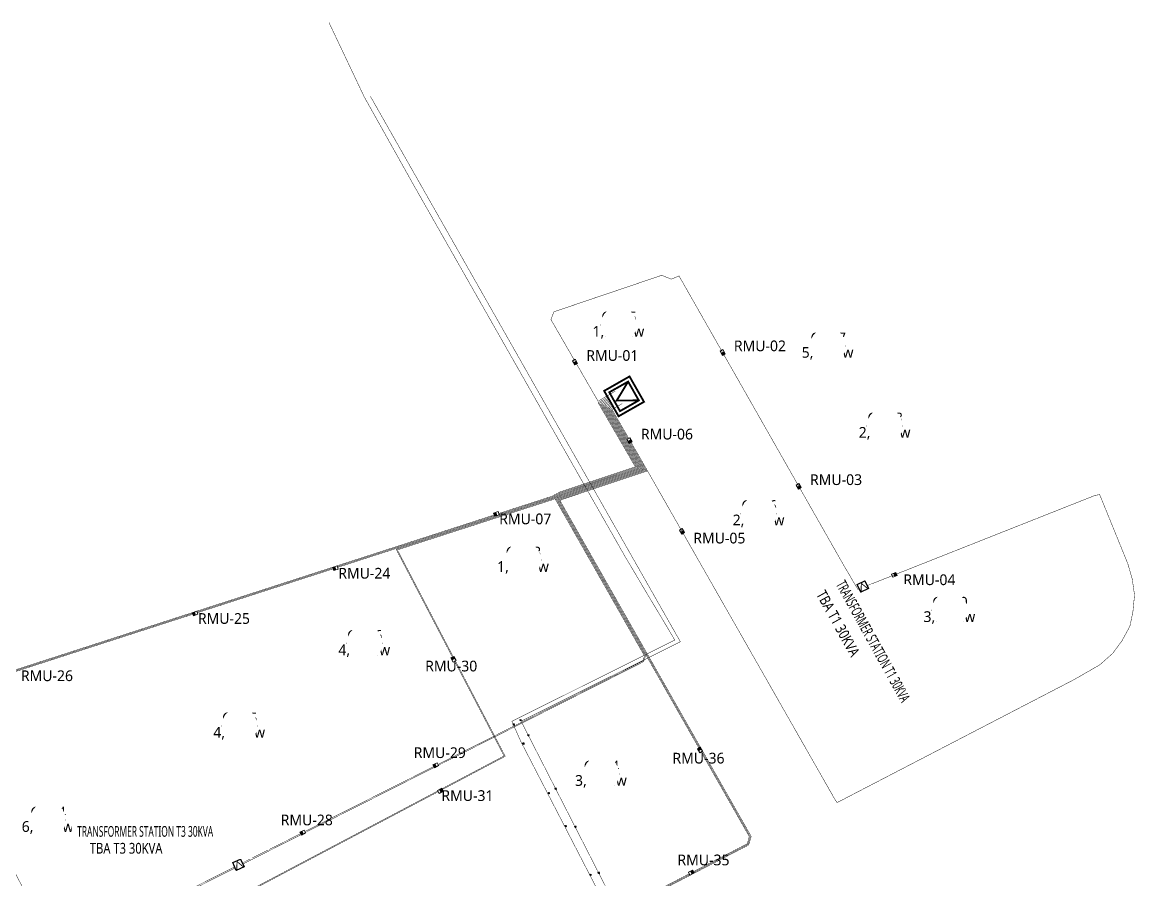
# Model space of a CAD drawing. Extents: x 391676 to 411044, y 2302576 to 2306330.
# Drawn here: x 405848 to 408440, y 2304332 to 2306330 of the extents above; entities that cross this region are included whole.
import ezdxf
from ezdxf.enums import TextEntityAlignment as Align

# ---------------------------------------------------------------- set-up
doc = ezdxf.new("R2010")
doc.units = 0
doc.header["$LTSCALE"] = 5
doc.header["$MEASUREMENT"] = 0
doc.layers.get('0').update_dxf_attribs({"linetype": 'CONTINUOUS', "lineweight": 5})
for name, color, linetype, lineweight in [('!CD-110KV', 210, 'CONTINUOUS', 70), ('1.1 Diem', 220, 'CONTINUOUS', 35), ('@ dg dien', 30, 'CONTINUOUS', 5), ('phancach', 92, 'CONTINUOUS', 5)]:
    doc.layers.add(name, color=color, linetype=linetype, lineweight=lineweight)
for name, color, linetype in [('@ 35kV cai tao', 1, 'CONTINUOUS'), ('@ dien text', 7, 'CONTINUOUS'), ('@ Dien trung the', 1, 'CONTINUOUS'), ('Cap dien 22kV', 1, 'CONTINUOUS'), ('DIAVAT', 9, 'CONTINUOUS')]:
    doc.layers.add(name, color=color, linetype=linetype)
doc.styles.add('ARIAL ITALIC', font='arialbi.ttf', dxfattribs={"width": 0.8})
doc.styles.add('binh1', font='VHARIALB.TTF')
doc.styles.add('DUY', font='VHARIALB.TTF')
doc.styles.add('SDD', font='segoeuil.ttf')
doc.linetypes.add('!cap dien110kv', pattern='A,0.5,-0.1,["110kv",DUY,S=0.1,R=0,X=-0.05,Y=-0.05],-0.5', length=1.1)
doc.linetypes.add('123', pattern='A,101.611294,-13.565324,12.243874,-10.782094,12.243874,-11.659162,76.152923,-5.231221,["//",binh1,S=32,R=0,X=0,Y=-15.708224],-29.886596,76.702552', length=350.078914)
doc.linetypes.add('22KV', pattern='A,21.205876,-2.225318,["22kV",ARIAL ITALIC,S=4.969324,R=0,X=0,Y=-1.830806],-16.080623,21.205876,0', length=60.717693)
doc.linetypes.add('35kV_LINE', pattern='A,0.5,-0.2,["35kV",Standard,S=0.1,R=0,X=-0.1,Y=-0.05],-0.35', length=1.05)

# ---------------------------------------------------------------- blocks, each defined once
blk = doc.blocks.new('HCT')
at = {"layer": 'DIAVAT', "color": 1, "linetype": 'Continuous'}
for p, q in [((0, 0), (2.4, 1.7)), ((0, 0), (2.4, -1.7)), ((1.4, 0), (3.8, 1.7)), ((1.4, 0), (3.8, -1.7))]:
    blk.add_line(p, q, dxfattribs=at)
blk = doc.blocks.new('t110kv')
blk.add_wipeout([(-32.4, 64.8), (32.4, 64.8), (32.4, 0), (-32.4, 0)])
at = {"ltscale": 0.5, "const_width": 4.21, "flags": 128}
for points in [[(-32.4, 64.8), (32.4, 64.8), (32.4, 0), (-32.4, 0)], [(-24, 56.4), (24, 56.4), (24, 8.4), (-24, 8.4)]]:
    blk.add_lwpolyline(points, close=True, dxfattribs=at)
blk.add_lwpolyline([(-24, 8.4), (0, 51.2), (24, 8.4)], dxfattribs=at)
blk = doc.blocks.new('RMU1')
at = {"color": 1}
blk.add_wipeout([(405634.6, 2303653.4), (405634.6, 2303661), (405645.6, 2303661), (405645.6, 2303653.4)], dxfattribs=at).dxf.layer = 'phancach'
at = {"layer": 'phancach', "ltscale": 2}
blk.add_hatch(color=1, dxfattribs=at).paths.add_polyline_path([(405634.6, 2303661), (405634.6, 2303653.4), (405640.1, 2303653.4), (405640.1, 2303661)])
at = {"layer": 'phancach', "color": 1, "ltscale": 2}
blk.add_line((405640.1, 2303661), (405640.1, 2303653.4), dxfattribs=at)
blk.add_lwpolyline([(405634.6, 2303661), (405645.6, 2303661), (405645.6, 2303653.4), (405634.6, 2303653.4)], close=True, dxfattribs=at)
blk = doc.blocks.new('tdk')
at = {"const_width": 3.09}
blk.add_lwpolyline([(-15.5, 6.4), (15.4, 6.4), (15.4, 37.3), (-15.5, 37.3)], close=True, dxfattribs=at)
blk.add_lwpolyline([(-15.5, 37.3), (15.4, 37.3), (15.4, 6.4), (-15.5, 6.4)], close=True)
blk.add_lwpolyline([(-13.7, 6.4), (-0.1, 34.5), (13.8, 6.4)], dxfattribs=at)
blk.add_wipeout([(-15.5, 37.3), (15.4, 37.3), (15.4, 6.4), (-15.5, 6.4)])
blk.add_lwpolyline([(-15.5, 6.4), (15.4, 6.4), (15.4, 37.3), (-15.5, 37.3)], close=True, dxfattribs=at)
blk.add_lwpolyline([(-15.5, 37.3), (15.4, 37.3), (15.4, 6.4), (-15.5, 6.4)], close=True)
blk.add_lwpolyline([(-13.7, 6.4), (-0.1, 34.5), (13.8, 6.4)], dxfattribs=at)

msp = doc.modelspace()

# ---------------------------------------------------------------- linework, layer by layer
at = {"layer": 'Cap dien 22kV', "linetype": '22KV', "ltscale": 0.2, "const_width": 1, "flags": 128}
for points in [[(407232.6, 2305465), (407193.2, 2305441.9), (407279.6, 2305293), (407101.7, 2305233.7), (407082.6, 2305223.6), (404801.1, 2304485.6), (404796.6, 2304463.8), (405160, 2303761.8), (407285.8, 2304835.1), (407296.1, 2304840.9), (407300.2, 2304853.6), (407092.9, 2305217.9), (407104.8, 2305224.2), (407294.4, 2305287.4), (407209.4, 2305434), (407240.2, 2305452)], [(407100.9, 2305235.6), (407276.6, 2305294.2), (407190, 2305443.5), (407231.1, 2305467.6)], [(407100.9, 2305235.6), (407081.8, 2305225.4), (404300.7, 2304325.8), (404295.7, 2304309.4), (404899.2, 2303478.8), (404951, 2303406.9), (404984.8, 2303361), (405013.4, 2303324.9), (405039.5, 2303301.1), (405082.8, 2303271.9), (405115.1, 2303257), (405164.3, 2303243.8), (405200, 2303240), (405245.2, 2303242.1), (405297.3, 2303254.1), (405307, 2303256.5), (407540.6, 2304413.2), (407546.5, 2304433.2), (407101.1, 2305215.5), (407107.2, 2305218.7), (407303.3, 2305284.1), (407219.1, 2305429.2), (407244.7, 2305444.3)], [(407243.2, 2305446.9), (407215.8, 2305430.8), (407300.3, 2305285.2), (407106.4, 2305220.6), (407098.4, 2305216.3), (407544.3, 2304432.8), (407538.9, 2304414.6), (405405.8, 2303309.9), (405387.7, 2303323.4), (405201.7, 2303676.6), (405204.9, 2303692.2), (405538.9, 2303866.6), (405616.6, 2303905.7), (406970.8, 2304620.6), (406719.4, 2305101.9), (407084.2, 2305219.9), (407103.2, 2305230), (407285.5, 2305290.8), (407199.7, 2305438.7), (407235.6, 2305459.8)], [(407238.6, 2305454.6), (407206.1, 2305435.6), (407291.5, 2305288.6), (407104, 2305226.1), (407090.1, 2305218.7), (407297.9, 2304853.7), (407294.5, 2304842.2), (407284.8, 2304836.8), (405931, 2304154.5), (405635.4, 2304731.8), (405635.6, 2304753.5), (407083.4, 2305221.7), (407102.5, 2305231.9), (407282.6, 2305291.9), (407196.4, 2305440.3), (407234.1, 2305462.4)], [(406721.2, 2305102.8), (406721.5, 2305102.2)], [(406720, 2305100), (406720.3, 2305100.1)]]:
    msp.add_lwpolyline(points, dxfattribs=at)
at = {"layer": 'Cap dien 22kV', "color": 2, "linetype": '22KV', "ltscale": 0.2, "const_width": 1, "flags": 128}
msp.add_lwpolyline([(407237.1, 2305457.2), (407202.9, 2305437.2), (407288.5, 2305289.7), (407104, 2305228.2), (407085, 2305218), (406722.3, 2305100.7), (406973.5, 2304619.8), (406377.2, 2304305), (406559.9, 2303924.9), (406574, 2303917.2), (407537.2, 2304416), (407542.1, 2304432.7), (407095.6, 2305217.1), (407105.6, 2305222.4), (407297.4, 2305286.3), (407212.6, 2305432.4), (407241.7, 2305449.5)], dxfattribs=at)

# ---------------------------------------------------------------- block references
at = {"layer": '@ dg dien'}
for p, rotation in [((406994.3, 2304691.9), 117.0274477249846), ((407010.5, 2304702.4, 8), 117.2585608084998), ((407010.5, 2304702.4, 4.3), 117.2585608084998), ((407028.8, 2304666.8, 4.3), 117.2585608084998), ((407017.3, 2304647.6), 117.0274477249846), ((407076.4, 2304532), 117.0274477249846), ((407092.5, 2304542.1, 4.3), 117.3823903327194), ((407115.8, 2304455.2), 117.3823903327194), ((407138.3, 2304453.3, 8), 116.9932952492404), ((407138.3, 2304453.3, 4.3), 116.9932952492404), ((407192.8, 2304346.3, 4.3), 117.0362671010428), ((407173.6, 2304342.1), 117.3823903327197)]:
    msp.add_blockref('HCT', p, dxfattribs=dict(at, rotation=rotation))
at = {"layer": 'phancach'}
for p, rotation in [((2609827.9, 3092639.4), 119.6502072723296), ((2610171.9, 3092661.8), 119.6502072723304), ((2610349.3, 3092350.1), 119.6502072723304), ((-71290.1, 4594535.1), 201.8074350279568)]:
    msp.add_blockref('RMU1', p, dxfattribs=dict(at, rotation=rotation))

# ---------------------------------------------------------------- texts
at = {"layer": '@ dien text', "style": 'SDD'}
for s, p in [('RMU-02', (407506.2, 2305563.5)), ('RMU-01', (407162.3, 2305541.1)), ('RMU-06', (407289.6, 2305357.9)), ('RMU-03', (407683.6, 2305251.8)), ('RMU-04', (407901, 2305018.7)), ('RMU-26', (405845.2, 2304795))]:
    msp.add_text(s, height=25, dxfattribs=at).set_placement(p)

# ---------------------------------------------------------------- wipeouts: each hides what was drawn before it
at = {"color": 1, "linetype": 'Continuous'}
for points in [[(407279.7, 2305626.7), (407278.4, 2305616.3), (407274.6, 2305606.7), (407270.1, 2305600), (407264.7, 2305594.6), (407257.5, 2305589.8), (407248, 2305586.1), (407238, 2305584.9), (407223.9, 2305587.4), (407215, 2305591.8), (407208.1, 2305597.5), (407201.6, 2305606.2), (407198.5, 2305613.2), (407196.5, 2305622.2), (407196.2, 2305626.7), (407197.4, 2305636.4), (407200.3, 2305644.6), (407205.2, 2305652.4), (407211.6, 2305659), (407219.5, 2305664.1), (407227.5, 2305667.1), (407238, 2305668.4), (407248.2, 2305667.1), (407257.4, 2305663.6), (407264.6, 2305658.8), (407271, 2305652.1), (407275.4, 2305645.1), (407278.4, 2305637)], [(407767, 2305577.7), (407765.6, 2305567.3), (407761.9, 2305557.7), (407757.4, 2305551), (407752, 2305545.6), (407744.7, 2305540.8), (407735.2, 2305537.2), (407725.2, 2305535.9), (407711.1, 2305538.4), (407702.3, 2305542.8), (407695.3, 2305548.5), (407688.9, 2305557.2), (407685.7, 2305564.2), (407683.7, 2305573.2), (407683.5, 2305577.7), (407684.7, 2305587.4), (407687.6, 2305595.6), (407692.4, 2305603.5), (407698.8, 2305610), (407706.7, 2305615.1), (407714.8, 2305618.1), (407725.2, 2305619.4), (407735.5, 2305618.1), (407744.6, 2305614.6), (407751.9, 2305609.8), (407758.3, 2305603.2), (407762.7, 2305596.1), (407765.7, 2305588)], [(407899.7, 2305391.1), (407898.4, 2305380.7), (407894.6, 2305371.1), (407890.1, 2305364.5), (407884.8, 2305359.1), (407877.5, 2305354.2), (407868, 2305350.6), (407858, 2305349.4), (407843.9, 2305351.8), (407835.1, 2305356.3), (407828.1, 2305362), (407821.6, 2305370.7), (407818.5, 2305377.7), (407816.5, 2305386.7), (407816.3, 2305391.1), (407817.4, 2305400.8), (407820.3, 2305409.1), (407825.2, 2305416.9), (407831.6, 2305423.4), (407839.5, 2305428.5), (407847.5, 2305431.5), (407858, 2305432.9), (407868.3, 2305431.6), (407877.4, 2305428.1), (407884.7, 2305423.2), (407891, 2305416.6), (407895.4, 2305409.5), (407898.4, 2305401.5)], [(408050.8, 2304962), (408049.5, 2304951.6), (408045.7, 2304942), (408041.2, 2304935.4), (408035.8, 2304930), (408028.6, 2304925.1), (408019.1, 2304921.5), (408009.1, 2304920.2), (407995, 2304922.7), (407986.1, 2304927.1), (407979.2, 2304932.9), (407972.7, 2304941.5), (407969.6, 2304948.6), (407967.6, 2304957.5), (407967.3, 2304962), (407968.5, 2304971.7), (407971.4, 2304979.9), (407976.3, 2304987.8), (407982.7, 2304994.3), (407990.6, 2304999.4), (407998.6, 2305002.4), (408009.1, 2305003.7), (408019.3, 2305002.4), (408028.4, 2304998.9), (408035.7, 2304994.1), (408042.1, 2304987.5), (408046.5, 2304980.4), (408049.5, 2304972.4)]]:
    msp.add_wipeout(points, dxfattribs=at).dxf.layer = '@ dien text'

# ---------------------------------------------------------------- next in the draw order: linework, layer by layer
at = {"layer": '@ dien text', "color": 1, "linetype": 'Continuous'}
for p, q in [((407196.3, 2305625.2), (407279.5, 2305625.2)), ((407683.6, 2305576.2), (407766.8, 2305576.2)), ((407816.3, 2305389.7), (407899.5, 2305389.7)), ((407967.4, 2304960.5), (408050.6, 2304960.5))]:
    msp.add_line(p, q, dxfattribs=at)

# ---------------------------------------------------------------- next in the draw order: block references
at = {"layer": '@ 35kV cai tao', "linetype": 'Continuous', "lineweight": -2, "xscale": -1.04999999996825, "yscale": 1.050000000042923, "zscale": 1.049999999930151, "rotation": 119.6502365204409}
msp.add_blockref('t110kv', (407279.9, 2305475.2), dxfattribs=at)
at = {"layer": '@ Dien trung the', "linetype": '123', "ltscale": 0.2, "xscale": 0.6399999999448777, "yscale": 0.6399999999448777, "zscale": 0.6399999999448777, "rotation": 23.98055400195298}
msp.add_blockref('tdk', (406357.7, 2304354.4), dxfattribs=at)
at = {"layer": 'phancach'}
for p, rotation in [((783680.4, -3377.2), 19.254806722164), ((2610077.3, 3092245), 119.6502072723304), ((783305.5, -3503.8), 19.25480672216444), ((782978.4, -3609.2), 19.25480672216444), ((-1824927.3, 1604462.7), 297.4096084613462), ((-1795264.7, 1517533.3), 299.6502072716999), ((1107194.9, 72818.6), 27.40960846284103), ((-293560.8, 4536319.8), 207.4096084586594), ((1106885, 72661.8), 27.40960846284103), ((-292976.3, 4536129.2), 207.4096084586603)]:
    msp.add_blockref('RMU1', p, dxfattribs=dict(at, rotation=rotation))

# ---------------------------------------------------------------- next in the draw order: texts
at = {"layer": '@ dien text', "linetype": 'Continuous', "ltscale": 2, "style": 'SDD'}
for s, p in [('CN15', (407238.6, 2305643.4)), ('1,28mw', (407237.2, 2305609.9)), ('CN17', (407725.9, 2305594.4)), ('5,75mw', (407724.5, 2305560.9)), ('CN18', (407858.6, 2305407.9)), ('2,36mw', (407857.3, 2305374.4)), ('CN19', (408009.7, 2304978.7)), ('3,28mw', (408008.3, 2304945.2))]:
    msp.add_text(s, height=25, dxfattribs=at).set_placement(p, align=Align.MIDDLE_CENTER)

# ---------------------------------------------------------------- next in the draw order: wipeouts: each hides what was drawn before it
at = {"color": 1, "linetype": 'Continuous'}
for points in [[(407606.1, 2305187.1), (407604.8, 2305176.7), (407601, 2305167.2), (407596.5, 2305160.5), (407591.2, 2305155.1), (407583.9, 2305150.2), (407574.4, 2305146.6), (407564.4, 2305145.4), (407550.3, 2305147.9), (407541.5, 2305152.3), (407534.5, 2305158), (407528, 2305166.7), (407524.9, 2305173.7), (407522.9, 2305182.7), (407522.7, 2305187.1), (407523.8, 2305196.9), (407526.7, 2305205.1), (407531.6, 2305212.9), (407538, 2305219.5), (407545.9, 2305224.5), (407553.9, 2305227.5), (407564.4, 2305228.9), (407574.7, 2305227.6), (407583.8, 2305224.1), (407591, 2305219.3), (407597.4, 2305212.6), (407601.8, 2305205.6), (407604.8, 2305197.5)], [(407057.2, 2305078.8), (407055.9, 2305068.4), (407052.1, 2305058.8), (407047.6, 2305052.1), (407042.2, 2305046.7), (407035, 2305041.9), (407025.5, 2305038.3), (407015.5, 2305037), (407001.4, 2305039.5), (406992.6, 2305043.9), (406985.6, 2305049.6), (406979.1, 2305058.3), (406976, 2305065.3), (406974, 2305074.3), (406973.8, 2305078.8), (406974.9, 2305088.5), (406977.8, 2305096.7), (406982.7, 2305104.6), (406989.1, 2305111.1), (406997, 2305116.2), (407005, 2305119.2), (407015.5, 2305120.5), (407025.7, 2305119.2), (407034.9, 2305115.7), (407042.1, 2305110.9), (407048.5, 2305104.3), (407052.9, 2305097.2), (407055.9, 2305089.1)], [(406687.5, 2304884.6), (406686.2, 2304874.2), (406682.4, 2304864.6), (406677.9, 2304857.9), (406672.5, 2304852.5), (406665.3, 2304847.7), (406655.8, 2304844.1), (406645.8, 2304842.8), (406631.7, 2304845.3), (406622.9, 2304849.7), (406615.9, 2304855.4), (406609.4, 2304864.1), (406606.3, 2304871.1), (406604.3, 2304880.1), (406604.1, 2304884.6), (406605.2, 2304894.3), (406608.1, 2304902.5), (406613, 2304910.4), (406619.4, 2304916.9), (406627.3, 2304922), (406635.3, 2304925), (406645.8, 2304926.3), (406656.1, 2304925), (406665.2, 2304921.5), (406672.4, 2304916.7), (406678.8, 2304910.1), (406683.2, 2304903), (406686.2, 2304894.9)], [(406396.2, 2304692.5), (406394.9, 2304682.1), (406391.1, 2304672.5), (406386.6, 2304665.9), (406381.3, 2304660.5), (406374, 2304655.6), (406364.5, 2304652), (406354.5, 2304650.8), (406340.4, 2304653.2), (406331.6, 2304657.7), (406324.6, 2304663.4), (406318.1, 2304672.1), (406315, 2304679.1), (406313, 2304688.1), (406312.8, 2304692.5), (406313.9, 2304702.3), (406316.8, 2304710.5), (406321.7, 2304718.3), (406328.1, 2304724.8), (406336, 2304729.9), (406344, 2304732.9), (406354.5, 2304734.3), (406364.8, 2304733), (406373.9, 2304729.5), (406381.1, 2304724.6), (406387.5, 2304718), (406391.9, 2304711), (406394.9, 2304702.9)], [(407238.9, 2304580.2), (407237.6, 2304569.8), (407233.8, 2304560.3), (407229.3, 2304553.6), (407223.9, 2304548.2), (407216.7, 2304543.3), (407207.2, 2304539.7), (407197.2, 2304538.5), (407183.1, 2304541), (407174.2, 2304545.4), (407167.3, 2304551.1), (407160.8, 2304559.8), (407157.7, 2304566.8), (407155.7, 2304575.8), (407155.4, 2304580.2), (407156.6, 2304590), (407159.5, 2304598.2), (407164.4, 2304606), (407170.8, 2304612.5), (407178.7, 2304617.6), (407186.7, 2304620.6), (407197.2, 2304622), (407207.4, 2304620.7), (407216.5, 2304617.2), (407223.8, 2304612.3), (407230.2, 2304605.7), (407234.6, 2304598.7), (407237.6, 2304590.6)], [(405949.8, 2304472.9), (405948.5, 2304462.5), (405944.7, 2304453), (405940.2, 2304446.3), (405934.9, 2304440.9), (405927.6, 2304436), (405918.1, 2304432.4), (405908.1, 2304431.2), (405894, 2304433.7), (405885.2, 2304438.1), (405878.2, 2304443.8), (405871.7, 2304452.5), (405868.6, 2304459.5), (405866.6, 2304468.5), (405866.4, 2304472.9), (405867.5, 2304482.7), (405870.4, 2304490.9), (405875.3, 2304498.7), (405881.7, 2304505.3), (405889.6, 2304510.3), (405897.6, 2304513.3), (405908.1, 2304514.7), (405918.4, 2304513.4), (405927.5, 2304509.9), (405934.8, 2304505.1), (405941.1, 2304498.4), (405945.6, 2304491.4), (405948.5, 2304483.3)]]:
    msp.add_wipeout(points, dxfattribs=at).dxf.layer = '@ dien text'
msp.add_wipeout([(406335.4, 2304418.5), (406424, 2304418.5), (406424, 2304401.8), (406335.4, 2304401.8)]).dxf.layer = 'phancach'

# ---------------------------------------------------------------- next in the draw order: linework, layer by layer
at = {"layer": '!CD-110KV', "color": 5, "linetype": '!cap dien110kv', "lineweight": 30, "ltscale": 50, "const_width": 1, "flags": 128}
msp.add_lwpolyline([(406562.8, 2306329.4), (406645.1, 2306155.9), (406760.7, 2305949.7), (406884.3, 2305732.5), (407008, 2305515.2), (407131.6, 2305297.9), (407255, 2305081.1), (407368.6, 2304890.6), (407178.8, 2304796), (406989, 2304701.3)], dxfattribs=at)
at = {"layer": '!CD-110KV', "color": 9, "linetype": '!cap dien110kv', "lineweight": 30, "ltscale": 50, "const_width": 1, "flags": 128}
msp.add_lwpolyline([(406989, 2304701.3), (407009.8, 2304654.4), (407443.6, 2303814.7)], dxfattribs=at)
at = {"layer": '1.1 Diem', "color": 9, "linetype": '35kV_LINE', "ltscale": 50, "const_width": 1}
for points in [[(406659.5, 2306157.1), (407381.5, 2304886.7), (407010.4, 2304701.7)], [(407010.4, 2304701.7), (407459.3, 2303823.6)]]:
    msp.add_lwpolyline(points, dxfattribs=at)
at = {"layer": '@ dien text', "color": 1, "linetype": 'Continuous'}
for p, q in [((407522.7, 2305185.7), (407605.9, 2305185.7)), ((406973.8, 2305077.3), (407057, 2305077.3)), ((406604.1, 2304883.1), (406687.3, 2304883.1)), ((406312.8, 2304691.1), (406396, 2304691.1)), ((407155.5, 2304578.8), (407238.7, 2304578.8)), ((405866.5, 2304471.5), (405949.7, 2304471.5))]:
    msp.add_line(p, q, dxfattribs=at)
at = {"layer": 'Cap dien 22kV', "linetype": '22KV', "ltscale": 0.2, "const_width": 1, "flags": 128}
msp.add_lwpolyline([(407229.5, 2305470.2), (407189.8, 2305447.1), (407080, 2305637.2), (407086.7, 2305655.3), (407338.1, 2305740.4), (407360.2, 2305731.4), (407378.4, 2305738.9), (407762.1, 2305064.8), (407795, 2305008.8), (408348.1, 2305227.8), (408358.4, 2305229.4), (408423.9, 2305068.6), (408434.3, 2305032.7), (408439.6, 2304995.6), (408435.7, 2304955.9), (408428.7, 2304922.5), (408410.6, 2304889.4), (408388.9, 2304859.8), (408358.6, 2304832.9), (408299.9, 2304799.1), (407746.7, 2304512), (407741.9, 2304518.8), (407289.6, 2305311.7), (407222.3, 2305427.7), (407246.2, 2305441.7)], dxfattribs=at)

# ---------------------------------------------------------------- next in the draw order: texts
at = {"layer": '@ dien text', "linetype": 'Continuous', "ltscale": 2, "style": 'SDD'}
for s, p in [('CN16', (407565, 2305203.9)), ('2,58mw', (407563.7, 2305170.4)), ('CN13', (407016.1, 2305095.5)), ('1,85mw', (407014.8, 2305062)), ('CN06', (406646.4, 2304901.3)), ('4,15mw', (406645.1, 2304867.8)), ('CN05', (406355.1, 2304709.3)), ('4,65mw', (406353.8, 2304675.8)), ('CN14', (407197.8, 2304597)), ('3,18mw', (407196.4, 2304563.5)), ('CN04', (405908.7, 2304489.7)), ('6,43mw', (405907.4, 2304456.2))]:
    msp.add_text(s, height=25, dxfattribs=at).set_placement(p, align=Align.MIDDLE_CENTER)
at = {"layer": '@ dien text', "style": 'SDD'}
for s, p in [('RMU-07', (406959.5, 2305160.4)), ('RMU-05', (407411.7, 2305115.7)), ('RMU-24', (406584.6, 2305033.8)), ('RMU-25', (406257.5, 2304928.4)), ('RMU-30', (406787, 2304817.6)), ('RMU-29', (406760.4, 2304615.8)), ('RMU-36', (407363.1, 2304603)), ('RMU-31', (406824.8, 2304515.8)), ('RMU-28', (406450.5, 2304459)), ('RMU-35', (407374.7, 2304365.9))]:
    msp.add_text(s, height=25, dxfattribs=at).set_placement(p)

# ---------------------------------------------------------------- next in the draw order: wipeouts: each hides what was drawn before it
at = {"color": 4, "ltscale": 2}
msp.add_wipeout([(406335.4, 2304401.8), (406424, 2304401.8), (406424, 2304418.5), (406335.4, 2304418.5)], dxfattribs=at).dxf.layer = '@ dien text'

# ---------------------------------------------------------------- next in the draw order: block references
at = {"layer": '@ Dien trung the', "linetype": '123', "ltscale": 0.2, "xscale": 0.6400000000245413, "yscale": 0.6400000000245413, "zscale": 0.6400000000245413, "rotation": 24.57931478227762}
msp.add_blockref('tdk', (407812.3, 2305002.7), dxfattribs=at)
at = {"layer": 'phancach', "rotation": 119.6502072723297}
msp.add_blockref('RMU1', (2609955.2, 3092456.2), dxfattribs=at)

# ---------------------------------------------------------------- next in the draw order: wipeouts: each hides what was drawn before it
for points, layer in [([(407279.5, 2305625.2), (407279.2, 2305620), (407278.2, 2305614.9), (407276.6, 2305609.9), (407274.4, 2305605.2), (407271.6, 2305600.8), (407268.2, 2305596.7), (407264.4, 2305593.2), (407260.2, 2305590.1), (407255.6, 2305587.6), (407250.8, 2305585.7), (407245.7, 2305584.4), (407240.5, 2305583.7), (407235.3, 2305583.7), (407230.1, 2305584.4), (407225.1, 2305585.7), (407220.2, 2305587.6), (407215.6, 2305590.1), (407211.4, 2305593.2), (407207.6, 2305596.7), (407204.3, 2305600.8), (407201.5, 2305605.2), (407199.2, 2305609.9), (407197.6, 2305614.9), (407196.6, 2305620), (407196.3, 2305625.2), (407196.6, 2305630.4), (407197.6, 2305635.6), (407199.2, 2305640.5), (407201.5, 2305645.3), (407204.3, 2305649.7), (407207.6, 2305653.7), (407211.4, 2305657.3), (407215.6, 2305660.3), (407220.2, 2305662.9), (407225.1, 2305664.8), (407230.1, 2305666.1), (407235.3, 2305666.7), (407240.5, 2305666.7), (407245.7, 2305666.1), (407250.8, 2305664.8), (407255.6, 2305662.9), (407260.2, 2305660.3), (407264.4, 2305657.3), (407268.2, 2305653.7), (407271.6, 2305649.7), (407274.4, 2305645.3), (407276.6, 2305640.5), (407278.2, 2305635.6), (407279.2, 2305630.4)], '@ dien text'), ([(407766.8, 2305576.2), (407766.5, 2305571), (407765.5, 2305565.9), (407763.9, 2305560.9), (407761.6, 2305556.2), (407758.8, 2305551.8), (407755.5, 2305547.8), (407751.7, 2305544.2), (407747.5, 2305541.1), (407742.9, 2305538.6), (407738, 2305536.7), (407733, 2305535.4), (407727.8, 2305534.7), (407722.6, 2305534.7), (407717.4, 2305535.4), (407712.3, 2305536.7), (407707.5, 2305538.6), (407702.9, 2305541.1), (407698.7, 2305544.2), (407694.9, 2305547.8), (407691.5, 2305551.8), (407688.7, 2305556.2), (407686.5, 2305560.9), (407684.9, 2305565.9), (407683.9, 2305571), (407683.6, 2305576.2), (407683.9, 2305581.4), (407684.9, 2305586.6), (407686.5, 2305591.5), (407688.7, 2305596.3), (407691.5, 2305600.7), (407694.9, 2305604.7), (407698.7, 2305608.3), (407702.9, 2305611.4), (407707.5, 2305613.9), (407712.3, 2305615.8), (407717.4, 2305617.1), (407722.6, 2305617.8), (407727.8, 2305617.8), (407733, 2305617.1), (407738, 2305615.8), (407742.9, 2305613.9), (407747.5, 2305611.4), (407751.7, 2305608.3), (407755.5, 2305604.7), (407758.8, 2305600.7), (407761.6, 2305596.3), (407763.9, 2305591.5), (407765.5, 2305586.6), (407766.5, 2305581.4)], '@ dien text'), ([(407899.5, 2305389.7), (407899.2, 2305384.5), (407898.2, 2305379.3), (407896.6, 2305374.4), (407894.4, 2305369.6), (407891.6, 2305365.2), (407888.3, 2305361.2), (407884.5, 2305357.6), (407880.2, 2305354.6), (407875.7, 2305352), (407870.8, 2305350.1), (407865.7, 2305348.8), (407860.6, 2305348.2), (407855.3, 2305348.2), (407850.2, 2305348.8), (407845.1, 2305350.1), (407840.2, 2305352), (407835.7, 2305354.6), (407831.4, 2305357.6), (407827.6, 2305361.2), (407824.3, 2305365.2), (407821.5, 2305369.6), (407819.3, 2305374.4), (407817.7, 2305379.3), (407816.7, 2305384.5), (407816.3, 2305389.7), (407816.7, 2305394.9), (407817.7, 2305400), (407819.3, 2305405), (407821.5, 2305409.7), (407824.3, 2305414.1), (407827.6, 2305418.2), (407831.4, 2305421.7), (407835.7, 2305424.8), (407840.2, 2305427.3), (407845.1, 2305429.2), (407850.2, 2305430.5), (407855.3, 2305431.2), (407860.6, 2305431.2), (407865.7, 2305430.5), (407870.8, 2305429.2), (407875.7, 2305427.3), (407880.2, 2305424.8), (407884.5, 2305421.7), (407888.3, 2305418.2), (407891.6, 2305414.1), (407894.4, 2305409.7), (407896.6, 2305405), (407898.2, 2305400), (407899.2, 2305394.9)], '@ dien text'), ([(407605.9, 2305185.7), (407605.6, 2305180.5), (407604.6, 2305175.4), (407603, 2305170.4), (407600.8, 2305165.7), (407598, 2305161.2), (407594.7, 2305157.2), (407590.9, 2305153.6), (407586.6, 2305150.6), (407582.1, 2305148.1), (407577.2, 2305146.1), (407572.1, 2305144.8), (407567, 2305144.2), (407561.7, 2305144.2), (407556.5, 2305144.8), (407551.5, 2305146.1), (407546.6, 2305148.1), (407542.1, 2305150.6), (407537.8, 2305153.6), (407534, 2305157.2), (407530.7, 2305161.2), (407527.9, 2305165.7), (407525.7, 2305170.4), (407524.1, 2305175.4), (407523.1, 2305180.5), (407522.7, 2305185.7), (407523.1, 2305190.9), (407524.1, 2305196), (407525.7, 2305201), (407527.9, 2305205.7), (407530.7, 2305210.2), (407534, 2305214.2), (407537.8, 2305217.8), (407542.1, 2305220.8), (407546.6, 2305223.3), (407551.5, 2305225.3), (407556.5, 2305226.6), (407561.7, 2305227.2), (407567, 2305227.2), (407572.1, 2305226.6), (407577.2, 2305225.3), (407582.1, 2305223.3), (407586.6, 2305220.8), (407590.9, 2305217.8), (407594.7, 2305214.2), (407598, 2305210.2), (407600.8, 2305205.7), (407603, 2305201), (407604.6, 2305196), (407605.6, 2305190.9)], '@ dien text'), ([(407057, 2305077.3), (407056.7, 2305072.1), (407055.7, 2305067), (407054.1, 2305062), (407051.9, 2305057.3), (407049.1, 2305052.9), (407045.8, 2305048.8), (407041.9, 2305045.3), (407037.7, 2305042.2), (407033.1, 2305039.7), (407028.3, 2305037.8), (407023.2, 2305036.5), (407018, 2305035.8), (407012.8, 2305035.8), (407007.6, 2305036.5), (407002.6, 2305037.8), (406997.7, 2305039.7), (406993.1, 2305042.2), (406988.9, 2305045.3), (406985.1, 2305048.8), (406981.8, 2305052.9), (406979, 2305057.3), (406976.8, 2305062), (406975.1, 2305067), (406974.2, 2305072.1), (406973.8, 2305077.3), (406974.2, 2305082.5), (406975.1, 2305087.7), (406976.8, 2305092.6), (406979, 2305097.4), (406981.8, 2305101.8), (406985.1, 2305105.8), (406988.9, 2305109.4), (406993.1, 2305112.5), (406997.7, 2305115), (407002.6, 2305116.9), (407007.6, 2305118.2), (407012.8, 2305118.8), (407018, 2305118.8), (407023.2, 2305118.2), (407028.3, 2305116.9), (407033.1, 2305115), (407037.7, 2305112.5), (407041.9, 2305109.4), (407045.8, 2305105.8), (407049.1, 2305101.8), (407051.9, 2305097.4), (407054.1, 2305092.6), (407055.7, 2305087.7), (407056.7, 2305082.5)], '@ dien text'), ([(406687.3, 2304883.1), (406687, 2304877.9), (406686, 2304872.8), (406684.4, 2304867.8), (406682.2, 2304863.1), (406679.4, 2304858.7), (406676.1, 2304854.7), (406672.3, 2304851.1), (406668, 2304848), (406663.5, 2304845.5), (406658.6, 2304843.6), (406653.5, 2304842.3), (406648.4, 2304841.6), (406643.1, 2304841.6), (406637.9, 2304842.3), (406632.9, 2304843.6), (406628, 2304845.5), (406623.5, 2304848), (406619.2, 2304851.1), (406615.4, 2304854.7), (406612.1, 2304858.7), (406609.3, 2304863.1), (406607.1, 2304867.8), (406605.4, 2304872.8), (406604.5, 2304877.9), (406604.1, 2304883.1), (406604.5, 2304888.3), (406605.4, 2304893.5), (406607.1, 2304898.4), (406609.3, 2304903.2), (406612.1, 2304907.6), (406615.4, 2304911.6), (406619.2, 2304915.2), (406623.5, 2304918.3), (406628, 2304920.8), (406632.9, 2304922.7), (406637.9, 2304924), (406643.1, 2304924.6), (406648.4, 2304924.6), (406653.5, 2304924), (406658.6, 2304922.7), (406663.5, 2304920.8), (406668, 2304918.3), (406672.3, 2304915.2), (406676.1, 2304911.6), (406679.4, 2304907.6), (406682.2, 2304903.2), (406684.4, 2304898.4), (406686, 2304893.5), (406687, 2304888.3)], '@ dien text'), ([(406396, 2304691.1), (406395.7, 2304685.9), (406394.7, 2304680.7), (406393.1, 2304675.8), (406390.9, 2304671), (406388.1, 2304666.6), (406384.8, 2304662.6), (406381, 2304659), (406376.7, 2304656), (406372.2, 2304653.4), (406367.3, 2304651.5), (406362.2, 2304650.2), (406357.1, 2304649.6), (406351.8, 2304649.6), (406346.6, 2304650.2), (406341.6, 2304651.5), (406336.7, 2304653.4), (406332.2, 2304656), (406327.9, 2304659), (406324.1, 2304662.6), (406320.8, 2304666.6), (406318, 2304671), (406315.8, 2304675.8), (406314.1, 2304680.7), (406313.2, 2304685.9), (406312.8, 2304691.1), (406313.2, 2304696.3), (406314.1, 2304701.4), (406315.8, 2304706.4), (406318, 2304711.1), (406320.8, 2304715.5), (406324.1, 2304719.6), (406327.9, 2304723.1), (406332.2, 2304726.2), (406336.7, 2304728.7), (406341.6, 2304730.7), (406346.6, 2304732), (406351.8, 2304732.6), (406357.1, 2304732.6), (406362.2, 2304732), (406367.3, 2304730.7), (406372.2, 2304728.7), (406376.7, 2304726.2), (406381, 2304723.1), (406384.8, 2304719.6), (406388.1, 2304715.5), (406390.9, 2304711.1), (406393.1, 2304706.4), (406394.7, 2304701.4), (406395.7, 2304696.3)], '@ dien text'), ([(407238.7, 2304578.8), (407238.4, 2304573.6), (407237.4, 2304568.5), (407235.8, 2304563.5), (407233.6, 2304558.8), (407230.8, 2304554.3), (407227.4, 2304550.3), (407223.6, 2304546.7), (407219.4, 2304543.7), (407214.8, 2304541.2), (407210, 2304539.2), (407204.9, 2304537.9), (407199.7, 2304537.3), (407194.5, 2304537.3), (407189.3, 2304537.9), (407184.3, 2304539.2), (407179.4, 2304541.2), (407174.8, 2304543.7), (407170.6, 2304546.7), (407166.8, 2304550.3), (407163.5, 2304554.3), (407160.7, 2304558.8), (407158.4, 2304563.5), (407156.8, 2304568.5), (407155.8, 2304573.6), (407155.5, 2304578.8), (407155.8, 2304584), (407156.8, 2304589.1), (407158.4, 2304594.1), (407160.7, 2304598.8), (407163.5, 2304603.2), (407166.8, 2304607.3), (407170.6, 2304610.9), (407174.8, 2304613.9), (407179.4, 2304616.4), (407184.3, 2304618.4), (407189.3, 2304619.7), (407194.5, 2304620.3), (407199.7, 2304620.3), (407204.9, 2304619.7), (407210, 2304618.4), (407214.8, 2304616.4), (407219.4, 2304613.9), (407223.6, 2304610.9), (407227.4, 2304607.3), (407230.8, 2304603.2), (407233.6, 2304598.8), (407235.8, 2304594.1), (407237.4, 2304589.1), (407238.4, 2304584)], '@ dien text'), ([(405949.7, 2304471.5), (405949.3, 2304466.3), (405948.4, 2304461.2), (405946.7, 2304456.2), (405944.5, 2304451.5), (405941.7, 2304447), (405938.4, 2304443), (405934.6, 2304439.4), (405930.3, 2304436.4), (405925.8, 2304433.9), (405920.9, 2304431.9), (405915.9, 2304430.6), (405910.7, 2304430), (405905.4, 2304430), (405900.3, 2304430.6), (405895.2, 2304431.9), (405890.3, 2304433.9), (405885.8, 2304436.4), (405881.5, 2304439.4), (405877.7, 2304443), (405874.4, 2304447), (405871.6, 2304451.5), (405869.4, 2304456.2), (405867.8, 2304461.2), (405866.8, 2304466.3), (405866.5, 2304471.5), (405866.8, 2304476.7), (405867.8, 2304481.8), (405869.4, 2304486.8), (405871.6, 2304491.5), (405874.4, 2304496), (405877.7, 2304500), (405881.5, 2304503.6), (405885.8, 2304506.6), (405890.3, 2304509.1), (405895.2, 2304511.1), (405900.3, 2304512.4), (405905.4, 2304513), (405910.7, 2304513), (405915.9, 2304512.4), (405920.9, 2304511.1), (405925.8, 2304509.1), (405930.3, 2304506.6), (405934.6, 2304503.6), (405938.4, 2304500), (405941.7, 2304496), (405944.5, 2304491.5), (405946.7, 2304486.8), (405948.4, 2304481.8), (405949.3, 2304476.7)], '@ dien text'), ([(406326, 2304420.5), (406414.6, 2304420.5), (406414.6, 2304403.9), (406326, 2304403.9)], 'phancach')]:
    msp.add_wipeout(points).dxf.layer = layer

# ---------------------------------------------------------------- next in the draw order: wipeouts: each hides what was drawn before it
for points, layer in [([(407279.5, 2305625.2), (407279.2, 2305620), (407278.2, 2305614.9), (407276.6, 2305609.9), (407274.4, 2305605.2), (407271.6, 2305600.8), (407268.2, 2305596.7), (407264.4, 2305593.2), (407260.2, 2305590.1), (407255.6, 2305587.6), (407250.8, 2305585.7), (407245.7, 2305584.4), (407240.5, 2305583.7), (407235.3, 2305583.7), (407230.1, 2305584.4), (407225.1, 2305585.7), (407220.2, 2305587.6), (407215.6, 2305590.1), (407211.4, 2305593.2), (407207.6, 2305596.7), (407204.3, 2305600.8), (407201.5, 2305605.2), (407199.2, 2305609.9), (407197.6, 2305614.9), (407196.6, 2305620), (407196.3, 2305625.2), (407196.6, 2305630.4), (407197.6, 2305635.6), (407199.2, 2305640.5), (407201.5, 2305645.3), (407204.3, 2305649.7), (407207.6, 2305653.7), (407211.4, 2305657.3), (407215.6, 2305660.3), (407220.2, 2305662.9), (407225.1, 2305664.8), (407230.1, 2305666.1), (407235.3, 2305666.7), (407240.5, 2305666.7), (407245.7, 2305666.1), (407250.8, 2305664.8), (407255.6, 2305662.9), (407260.2, 2305660.3), (407264.4, 2305657.3), (407268.2, 2305653.7), (407271.6, 2305649.7), (407274.4, 2305645.3), (407276.6, 2305640.5), (407278.2, 2305635.6), (407279.2, 2305630.4)], '@ dien text'), ([(407766.8, 2305576.2), (407766.5, 2305571), (407765.5, 2305565.9), (407763.9, 2305560.9), (407761.6, 2305556.2), (407758.8, 2305551.8), (407755.5, 2305547.8), (407751.7, 2305544.2), (407747.5, 2305541.1), (407742.9, 2305538.6), (407738, 2305536.7), (407733, 2305535.4), (407727.8, 2305534.7), (407722.6, 2305534.7), (407717.4, 2305535.4), (407712.3, 2305536.7), (407707.5, 2305538.6), (407702.9, 2305541.1), (407698.7, 2305544.2), (407694.9, 2305547.8), (407691.5, 2305551.8), (407688.7, 2305556.2), (407686.5, 2305560.9), (407684.9, 2305565.9), (407683.9, 2305571), (407683.6, 2305576.2), (407683.9, 2305581.4), (407684.9, 2305586.6), (407686.5, 2305591.5), (407688.7, 2305596.3), (407691.5, 2305600.7), (407694.9, 2305604.7), (407698.7, 2305608.3), (407702.9, 2305611.4), (407707.5, 2305613.9), (407712.3, 2305615.8), (407717.4, 2305617.1), (407722.6, 2305617.8), (407727.8, 2305617.8), (407733, 2305617.1), (407738, 2305615.8), (407742.9, 2305613.9), (407747.5, 2305611.4), (407751.7, 2305608.3), (407755.5, 2305604.7), (407758.8, 2305600.7), (407761.6, 2305596.3), (407763.9, 2305591.5), (407765.5, 2305586.6), (407766.5, 2305581.4)], '@ dien text'), ([(407899.5, 2305389.7), (407899.2, 2305384.5), (407898.2, 2305379.3), (407896.6, 2305374.4), (407894.4, 2305369.6), (407891.6, 2305365.2), (407888.3, 2305361.2), (407884.5, 2305357.6), (407880.2, 2305354.6), (407875.7, 2305352), (407870.8, 2305350.1), (407865.7, 2305348.8), (407860.6, 2305348.2), (407855.3, 2305348.2), (407850.2, 2305348.8), (407845.1, 2305350.1), (407840.2, 2305352), (407835.7, 2305354.6), (407831.4, 2305357.6), (407827.6, 2305361.2), (407824.3, 2305365.2), (407821.5, 2305369.6), (407819.3, 2305374.4), (407817.7, 2305379.3), (407816.7, 2305384.5), (407816.3, 2305389.7), (407816.7, 2305394.9), (407817.7, 2305400), (407819.3, 2305405), (407821.5, 2305409.7), (407824.3, 2305414.1), (407827.6, 2305418.2), (407831.4, 2305421.7), (407835.7, 2305424.8), (407840.2, 2305427.3), (407845.1, 2305429.2), (407850.2, 2305430.5), (407855.3, 2305431.2), (407860.6, 2305431.2), (407865.7, 2305430.5), (407870.8, 2305429.2), (407875.7, 2305427.3), (407880.2, 2305424.8), (407884.5, 2305421.7), (407888.3, 2305418.2), (407891.6, 2305414.1), (407894.4, 2305409.7), (407896.6, 2305405), (407898.2, 2305400), (407899.2, 2305394.9)], '@ dien text'), ([(407605.9, 2305185.7), (407605.6, 2305180.5), (407604.6, 2305175.4), (407603, 2305170.4), (407600.8, 2305165.7), (407598, 2305161.2), (407594.7, 2305157.2), (407590.9, 2305153.6), (407586.6, 2305150.6), (407582.1, 2305148.1), (407577.2, 2305146.1), (407572.1, 2305144.8), (407567, 2305144.2), (407561.7, 2305144.2), (407556.5, 2305144.8), (407551.5, 2305146.1), (407546.6, 2305148.1), (407542.1, 2305150.6), (407537.8, 2305153.6), (407534, 2305157.2), (407530.7, 2305161.2), (407527.9, 2305165.7), (407525.7, 2305170.4), (407524.1, 2305175.4), (407523.1, 2305180.5), (407522.7, 2305185.7), (407523.1, 2305190.9), (407524.1, 2305196), (407525.7, 2305201), (407527.9, 2305205.7), (407530.7, 2305210.2), (407534, 2305214.2), (407537.8, 2305217.8), (407542.1, 2305220.8), (407546.6, 2305223.3), (407551.5, 2305225.3), (407556.5, 2305226.6), (407561.7, 2305227.2), (407567, 2305227.2), (407572.1, 2305226.6), (407577.2, 2305225.3), (407582.1, 2305223.3), (407586.6, 2305220.8), (407590.9, 2305217.8), (407594.7, 2305214.2), (407598, 2305210.2), (407600.8, 2305205.7), (407603, 2305201), (407604.6, 2305196), (407605.6, 2305190.9)], '@ dien text'), ([(407057, 2305077.3), (407056.7, 2305072.1), (407055.7, 2305067), (407054.1, 2305062), (407051.9, 2305057.3), (407049.1, 2305052.9), (407045.8, 2305048.8), (407041.9, 2305045.3), (407037.7, 2305042.2), (407033.1, 2305039.7), (407028.3, 2305037.8), (407023.2, 2305036.5), (407018, 2305035.8), (407012.8, 2305035.8), (407007.6, 2305036.5), (407002.6, 2305037.8), (406997.7, 2305039.7), (406993.1, 2305042.2), (406988.9, 2305045.3), (406985.1, 2305048.8), (406981.8, 2305052.9), (406979, 2305057.3), (406976.8, 2305062), (406975.1, 2305067), (406974.2, 2305072.1), (406973.8, 2305077.3), (406974.2, 2305082.5), (406975.1, 2305087.7), (406976.8, 2305092.6), (406979, 2305097.4), (406981.8, 2305101.8), (406985.1, 2305105.8), (406988.9, 2305109.4), (406993.1, 2305112.5), (406997.7, 2305115), (407002.6, 2305116.9), (407007.6, 2305118.2), (407012.8, 2305118.8), (407018, 2305118.8), (407023.2, 2305118.2), (407028.3, 2305116.9), (407033.1, 2305115), (407037.7, 2305112.5), (407041.9, 2305109.4), (407045.8, 2305105.8), (407049.1, 2305101.8), (407051.9, 2305097.4), (407054.1, 2305092.6), (407055.7, 2305087.7), (407056.7, 2305082.5)], '@ dien text'), ([(406687.3, 2304883.1), (406687, 2304877.9), (406686, 2304872.8), (406684.4, 2304867.8), (406682.2, 2304863.1), (406679.4, 2304858.7), (406676.1, 2304854.7), (406672.3, 2304851.1), (406668, 2304848), (406663.5, 2304845.5), (406658.6, 2304843.6), (406653.5, 2304842.3), (406648.4, 2304841.6), (406643.1, 2304841.6), (406637.9, 2304842.3), (406632.9, 2304843.6), (406628, 2304845.5), (406623.5, 2304848), (406619.2, 2304851.1), (406615.4, 2304854.7), (406612.1, 2304858.7), (406609.3, 2304863.1), (406607.1, 2304867.8), (406605.4, 2304872.8), (406604.5, 2304877.9), (406604.1, 2304883.1), (406604.5, 2304888.3), (406605.4, 2304893.5), (406607.1, 2304898.4), (406609.3, 2304903.2), (406612.1, 2304907.6), (406615.4, 2304911.6), (406619.2, 2304915.2), (406623.5, 2304918.3), (406628, 2304920.8), (406632.9, 2304922.7), (406637.9, 2304924), (406643.1, 2304924.6), (406648.4, 2304924.6), (406653.5, 2304924), (406658.6, 2304922.7), (406663.5, 2304920.8), (406668, 2304918.3), (406672.3, 2304915.2), (406676.1, 2304911.6), (406679.4, 2304907.6), (406682.2, 2304903.2), (406684.4, 2304898.4), (406686, 2304893.5), (406687, 2304888.3)], '@ dien text'), ([(406396, 2304691.1), (406395.7, 2304685.9), (406394.7, 2304680.7), (406393.1, 2304675.8), (406390.9, 2304671), (406388.1, 2304666.6), (406384.8, 2304662.6), (406381, 2304659), (406376.7, 2304656), (406372.2, 2304653.4), (406367.3, 2304651.5), (406362.2, 2304650.2), (406357.1, 2304649.6), (406351.8, 2304649.6), (406346.6, 2304650.2), (406341.6, 2304651.5), (406336.7, 2304653.4), (406332.2, 2304656), (406327.9, 2304659), (406324.1, 2304662.6), (406320.8, 2304666.6), (406318, 2304671), (406315.8, 2304675.8), (406314.1, 2304680.7), (406313.2, 2304685.9), (406312.8, 2304691.1), (406313.2, 2304696.3), (406314.1, 2304701.4), (406315.8, 2304706.4), (406318, 2304711.1), (406320.8, 2304715.5), (406324.1, 2304719.6), (406327.9, 2304723.1), (406332.2, 2304726.2), (406336.7, 2304728.7), (406341.6, 2304730.7), (406346.6, 2304732), (406351.8, 2304732.6), (406357.1, 2304732.6), (406362.2, 2304732), (406367.3, 2304730.7), (406372.2, 2304728.7), (406376.7, 2304726.2), (406381, 2304723.1), (406384.8, 2304719.6), (406388.1, 2304715.5), (406390.9, 2304711.1), (406393.1, 2304706.4), (406394.7, 2304701.4), (406395.7, 2304696.3)], '@ dien text'), ([(407238.7, 2304578.8), (407238.4, 2304573.6), (407237.4, 2304568.5), (407235.8, 2304563.5), (407233.6, 2304558.8), (407230.8, 2304554.3), (407227.4, 2304550.3), (407223.6, 2304546.7), (407219.4, 2304543.7), (407214.8, 2304541.2), (407210, 2304539.2), (407204.9, 2304537.9), (407199.7, 2304537.3), (407194.5, 2304537.3), (407189.3, 2304537.9), (407184.3, 2304539.2), (407179.4, 2304541.2), (407174.8, 2304543.7), (407170.6, 2304546.7), (407166.8, 2304550.3), (407163.5, 2304554.3), (407160.7, 2304558.8), (407158.4, 2304563.5), (407156.8, 2304568.5), (407155.8, 2304573.6), (407155.5, 2304578.8), (407155.8, 2304584), (407156.8, 2304589.1), (407158.4, 2304594.1), (407160.7, 2304598.8), (407163.5, 2304603.2), (407166.8, 2304607.3), (407170.6, 2304610.9), (407174.8, 2304613.9), (407179.4, 2304616.4), (407184.3, 2304618.4), (407189.3, 2304619.7), (407194.5, 2304620.3), (407199.7, 2304620.3), (407204.9, 2304619.7), (407210, 2304618.4), (407214.8, 2304616.4), (407219.4, 2304613.9), (407223.6, 2304610.9), (407227.4, 2304607.3), (407230.8, 2304603.2), (407233.6, 2304598.8), (407235.8, 2304594.1), (407237.4, 2304589.1), (407238.4, 2304584)], '@ dien text'), ([(405949.7, 2304471.5), (405949.3, 2304466.3), (405948.4, 2304461.2), (405946.7, 2304456.2), (405944.5, 2304451.5), (405941.7, 2304447), (405938.4, 2304443), (405934.6, 2304439.4), (405930.3, 2304436.4), (405925.8, 2304433.9), (405920.9, 2304431.9), (405915.9, 2304430.6), (405910.7, 2304430), (405905.4, 2304430), (405900.3, 2304430.6), (405895.2, 2304431.9), (405890.3, 2304433.9), (405885.8, 2304436.4), (405881.5, 2304439.4), (405877.7, 2304443), (405874.4, 2304447), (405871.6, 2304451.5), (405869.4, 2304456.2), (405867.8, 2304461.2), (405866.8, 2304466.3), (405866.5, 2304471.5), (405866.8, 2304476.7), (405867.8, 2304481.8), (405869.4, 2304486.8), (405871.6, 2304491.5), (405874.4, 2304496), (405877.7, 2304500), (405881.5, 2304503.6), (405885.8, 2304506.6), (405890.3, 2304509.1), (405895.2, 2304511.1), (405900.3, 2304512.4), (405905.4, 2304513), (405910.7, 2304513), (405915.9, 2304512.4), (405920.9, 2304511.1), (405925.8, 2304509.1), (405930.3, 2304506.6), (405934.6, 2304503.6), (405938.4, 2304500), (405941.7, 2304496), (405944.5, 2304491.5), (405946.7, 2304486.8), (405948.4, 2304481.8), (405949.3, 2304476.7)], '@ dien text'), ([(407825, 2305021.3), (407913.6, 2305021.3), (407913.6, 2305004.7), (407825, 2305004.7)], 'phancach')]:
    msp.add_wipeout(points).dxf.layer = layer
at = {"color": 4, "ltscale": 2}
msp.add_wipeout([(406326, 2304403.9), (406414.6, 2304403.9), (406414.6, 2304420.5), (406326, 2304420.5)], dxfattribs=at).dxf.layer = '@ dien text'

# ---------------------------------------------------------------- next in the draw order: texts
at = {"layer": '@ dien text', "color": 5, "ltscale": 2, "insert": (405976.2, 2304457.4, -4.3), "char_height": 25, "width": 458.838, "attachment_point": 1, "style": 'SDD', "bg_fill": 3, "box_fill_scale": 1.5, "bg_fill_color": 256, "bg_fill_true_color": 13158600, "bg_fill_transparency": 0}
msp.add_mtext('{\\W0.6;TRANSFORMER STATION T3 30KVA}', dxfattribs=at)

# ---------------------------------------------------------------- next in the draw order: wipeouts: each hides what was drawn before it
at = {"color": 4, "ltscale": 2}
msp.add_wipeout([(407825, 2305004.7), (407913.6, 2305004.7), (407913.6, 2305021.3), (407825, 2305021.3)], dxfattribs=at).dxf.layer = '@ dien text'

# ---------------------------------------------------------------- next in the draw order: texts
at = {"layer": '@ dien text', "color": 5, "ltscale": 2, "insert": (407765.1, 2305032.5), "char_height": 25, "width": 392.095, "attachment_point": 1, "rotation": 298.9043, "style": 'SDD', "bg_fill": 3, "box_fill_scale": 1.5, "bg_fill_color": 256, "bg_fill_true_color": 13158600, "bg_fill_transparency": 11789660}
msp.add_mtext('{\\W0.6;TRANSFORMER STATION T1 30KVA}', dxfattribs=at)
at = {"layer": '@ dien text', "color": 5, "ltscale": 2, "insert": (406005.8, 2304418.1, -8.6), "char_height": 25, "width": 365.946, "attachment_point": 1, "style": 'SDD', "bg_fill": 3, "box_fill_scale": 1.5, "bg_fill_color": 256, "bg_fill_true_color": 13158600, "bg_fill_transparency": 6226004}
msp.add_mtext('{\\W0.8;TBA T3 30KVA}', dxfattribs=at)

# ---------------------------------------------------------------- next in the draw order: texts
at = {"layer": '@ dien text', "color": 5, "ltscale": 2, "insert": (407719.1, 2305009.4, -4.3), "char_height": 25, "width": 357.682, "attachment_point": 1, "rotation": 298.9043, "style": 'SDD', "bg_fill": 3, "box_fill_scale": 1.5, "bg_fill_color": 256, "bg_fill_true_color": 13158600, "bg_fill_transparency": 9489868}
msp.add_mtext('{\\W0.8;TBA T1 30KVA}', dxfattribs=at)

# ---------------------------------------------------------------- next in the draw order: wipeouts: each hides what was drawn before it
msp.add_wipeout([(408050.6, 2304960.5), (408050.3, 2304955.3), (408049.3, 2304950.2), (408047.7, 2304945.2), (408045.5, 2304940.5), (408042.7, 2304936.1), (408039.3, 2304932.1), (408035.5, 2304928.5), (408031.3, 2304925.4), (408026.7, 2304922.9), (408021.9, 2304921), (408016.8, 2304919.7), (408011.6, 2304919), (408006.4, 2304919), (408001.2, 2304919.7), (407996.2, 2304921), (407991.3, 2304922.9), (407986.7, 2304925.4), (407982.5, 2304928.5), (407978.7, 2304932.1), (407975.4, 2304936.1), (407972.6, 2304940.5), (407970.3, 2304945.2), (407968.7, 2304950.2), (407967.7, 2304955.3), (407967.4, 2304960.5), (407967.7, 2304965.8), (407968.7, 2304970.9), (407970.3, 2304975.9), (407972.6, 2304980.6), (407975.4, 2304985), (407978.7, 2304989), (407982.5, 2304992.6), (407986.7, 2304995.7), (407991.3, 2304998.2), (407996.2, 2305000.1), (408001.2, 2305001.4), (408006.4, 2305002.1), (408011.6, 2305002.1), (408016.8, 2305001.4), (408021.9, 2305000.1), (408026.7, 2304998.2), (408031.3, 2304995.7), (408035.5, 2304992.6), (408039.3, 2304989), (408042.7, 2304985), (408045.5, 2304980.6), (408047.7, 2304975.9), (408049.3, 2304970.9), (408050.3, 2304965.8)]).dxf.layer = '@ dien text'

# ---------------------------------------------------------------- next in the draw order: wipeouts: each hides what was drawn before it
msp.add_wipeout([(408050.6, 2304960.5), (408050.3, 2304955.3), (408049.3, 2304950.2), (408047.7, 2304945.2), (408045.5, 2304940.5), (408042.7, 2304936.1), (408039.3, 2304932.1), (408035.5, 2304928.5), (408031.3, 2304925.4), (408026.7, 2304922.9), (408021.9, 2304921), (408016.8, 2304919.7), (408011.6, 2304919), (408006.4, 2304919), (408001.2, 2304919.7), (407996.2, 2304921), (407991.3, 2304922.9), (407986.7, 2304925.4), (407982.5, 2304928.5), (407978.7, 2304932.1), (407975.4, 2304936.1), (407972.6, 2304940.5), (407970.3, 2304945.2), (407968.7, 2304950.2), (407967.7, 2304955.3), (407967.4, 2304960.5), (407967.7, 2304965.8), (407968.7, 2304970.9), (407970.3, 2304975.9), (407972.6, 2304980.6), (407975.4, 2304985), (407978.7, 2304989), (407982.5, 2304992.6), (407986.7, 2304995.7), (407991.3, 2304998.2), (407996.2, 2305000.1), (408001.2, 2305001.4), (408006.4, 2305002.1), (408011.6, 2305002.1), (408016.8, 2305001.4), (408021.9, 2305000.1), (408026.7, 2304998.2), (408031.3, 2304995.7), (408035.5, 2304992.6), (408039.3, 2304989), (408042.7, 2304985), (408045.5, 2304980.6), (408047.7, 2304975.9), (408049.3, 2304970.9), (408050.3, 2304965.8)]).dxf.layer = '@ dien text'

doc.saveas('drawing.dxf')
